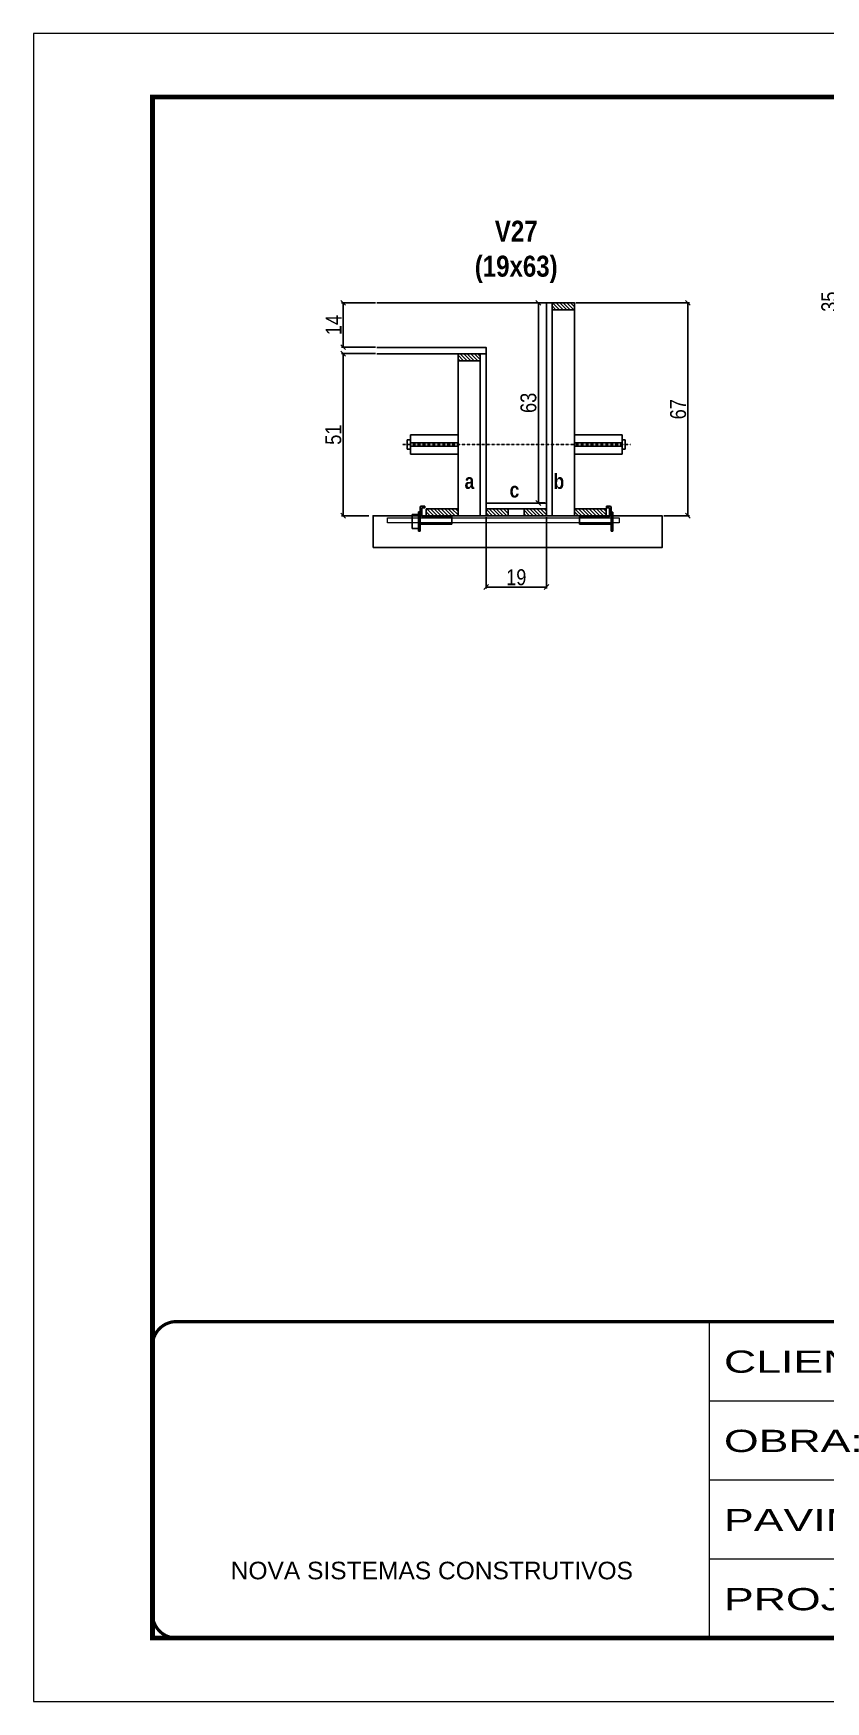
# Model space of a CAD drawing. Extents: x 3330 to 22105, y 1197 to 30204.
# Drawn here: x 6513 to 7012, y 21872 to 22922 of the extents above; entities that cross this region are included whole.
import ezdxf

# ---------------------------------------------------------------- set-up
doc = ezdxf.new("R2010")
doc.units = 0
for name, pattern in [('CONTINUO', [0]), ('DASHED', [0.75, 0.5, -0.25]), ('HIDDEN', [0.375, 0.25, -0.125])]:
    doc.linetypes.add(name, pattern=pattern)
for name, color, linetype in [('barrote', 251, 'Continuous'), ('COTA', 241, 'Continuous'), ('detalhes', 4, 'Continuous'), ('NOMENCLATURA', 7, 'Continuous'), ('Painéis', 200, 'Continuous'), ('presilha', 1, 'Continuous'), ('SARR_2.2x10', 60, 'Continuous'), ('SARR_2.2x7', 40, 'Continuous'), ('SARR_3.5x7', 81, 'Continuous'), ('TENSOR', 3, 'Continuous')]:
    doc.layers.add(name, color=color, linetype=linetype)
for name, color, linetype, lineweight in [('CONCRETO', 251, 'Continuous', 25), ('Folhas', 255, 'Continuous', 9), ('SARRAFO DE PRESSAO', 251, 'DASHED', 9), ('SCO-___-LAJ', 2, 'Continuous', 0)]:
    doc.layers.add(name, color=color, linetype=linetype, lineweight=lineweight)
doc.styles.add('ARIAL', font='arial.ttf')
doc.styles.add('COTA TECNICA', font='techl___.ttf', dxfattribs={"height": 10})
doc.styles.add('COTA TECNICA 2X', font='techl___.ttf', dxfattribs={"height": 10})
doc.styles.add('TECNICA', font='techb___.ttf', dxfattribs={"height": 10})
doc.styles.add('Tecnologia', font='')
doc.styles.get('Tecnologia').set_extended_font_data('Forgotten Futurist')
doc.dimstyles.new('PAINEL', dxfattribs={"dimtxt": 10, "dimasz": 3, "dimexe": 3, "dimexo": 3, "dimgap": 3, "dimtad": 1, "dimdec": 1, "dimzin": 12, "dimdsep": 46, "dimtxsty": 'COTA TECNICA', "dimblk1": 'OBLIQUE', "dimblk2": 'OBLIQUE', "dimsah": 1, "dimcen": 0.9, "dimclrd": 4, "dimclre": 4, "dimclrt": 240, "dimadec": 1, "dimazin": 3, "dimtfac": 1, "dimtdec": 1, "dimtmove": 0, "dimatfit": 3, "dimfxl": 1, "dimtolj": 1, "dimtzin": 12, "dimarcsym": 0})
doc.dimstyles.new('SECAO', dxfattribs={"dimscale": 0.333333, "dimtxt": 5, "dimasz": 9, "dimexe": 3, "dimexo": 3, "dimgap": 3, "dimtad": 1, "dimdec": 1, "dimlfac": 0.5, "dimzin": 12, "dimdsep": 46, "dimtxsty": 'COTA TECNICA 2X', "dimblk1": 'OBLIQUE', "dimblk2": 'OBLIQUE', "dimsah": 1, "dimcen": 0.9, "dimclrd": 4, "dimclre": 4, "dimclrt": 240, "dimadec": 1, "dimazin": 3, "dimtfac": 1, "dimtdec": 1, "dimtmove": 0, "dimatfit": 3, "dimfxl": 1, "dimtolj": 1, "dimtzin": 12, "dimarcsym": 0})

# ---------------------------------------------------------------- blocks, each defined once
blk = doc.blocks.new('9999999999')
at = {"color": 30, "linetype": 'CONTINUO'}
for p, q in [((98564.6, 34230.2), (98564.6, 34429.4)), ((98564.6, 34379.6), (99584, 34379.6)), ((98564.6, 34329.8), (99488, 34329.8)), ((98564.6, 34280), (99488, 34280))]:
    blk.add_line(p, q, dxfattribs=at)
at = {"color": 30, "linetype": 'CONTINUO', "const_width": 2}
blk.add_lwpolyline([(99584, 34230.2), (99584, 34414.4, 0.414214), (99569, 34429.4), (98229, 34429.4, 0.414214), (98214, 34414.4), (98214, 34245.2, 0.414214), (98229, 34230.2), (99584, 34230.2)], format="xyb", dxfattribs=at)
at = {"layer": 'Folhas'}
blk.add_lwpolyline([(98139, 34190.2), (99624, 34190.2), (99624, 35240.2), (98139, 35240.2)], close=True, dxfattribs=at)
at = {"layer": 'Folhas', "color": 30, "const_width": 3}
blk.add_lwpolyline([(98214, 34230.2), (99584, 34230.2), (99584, 35200.2), (98214, 35200.2)], close=True, dxfattribs=at)
at = {"color": 7, "linetype": 'Continuous', "ltscale": 5, "style": 'ARIAL'}
blk.add_text('NOVA SISTEMAS CONSTRUTIVOS', height=11.059, dxfattribs=at).set_placement((98263.2, 34267.2))
at = {"layer": 'Folhas', "color": 7, "style": 'Tecnologia', "width": 1.5}
for s, p in [('CLIENTE:', (98573.7, 34397.2)), ('OBRA:', (98573.7, 34347.3)), ('PAVIMENTO:', (98573.7, 34297.5)), ('PROJETO:', (98573.7, 34247.7))]:
    blk.add_text(s, height=14, dxfattribs=at).set_placement(p)
blk = doc.blocks.new('PRESILHA METÁLICA 1')
at = {"layer": 'presilha'}
for p, q in [((7.5, 10.6), (7.5, 19.9)), ((12, 21), (8.6, 21)), ((9, 11.6), (9, 18.9)), ((12, 19.5), (9.6, 19.5)), ((12, 21), (12, 19.5)), ((0, 13), (6, 13)), ((0, 13), (0, 0)), ((6, 0), (0, 0)), ((6, 15.5), (7.5, 15.5)), ((6, -2.5), (6, 15.5)), ((6, 13), (6, 0)), ((7.5, 15.5), (7.5, -2.5)), ((37.5, 4.1), (7.5, 4.1)), ((37.5, 11), (9.6, 11)), ((37.5, 11), (37.5, 4.1)), ((7.5, -2.5), (6, -2.5))]:
    blk.add_line(p, q, dxfattribs=at)
for centre, radius, start, end in [((8.6, 19.9), 1.14, 90, 180), ((9.6, 18.9), 0.57, 90, 180), ((9.6, 11.6), 0.57, 180, 270)]:
    blk.add_arc(centre, radius, start, end, dxfattribs=at)
blk = doc.blocks.new('PRESILHA METÁLICA 2')
at = {"layer": 'presilha'}
for p, q in [((-5.2, 23.5), (-5.2, 22)), ((-5.2, 23.5), (-1.9, 23.5)), ((-5.2, 22), (-2.8, 22)), ((-2.2, 14.1), (-2.2, 21.4)), ((0.8, 18), (-0.8, 18)), ((-0.8, 18), (-0.8, 0)), ((-0.8, 14.6), (-0.8, 22.4)), ((0.8, 0), (0.8, 18)), ((-30.8, 13.5), (-30.8, 6.6)), ((-30.8, 13.5), (-2.8, 13.5)), ((-30.8, 6.6), (-0.8, 6.6)), ((-0.8, 0), (0.8, 0))]:
    blk.add_line(p, q, dxfattribs=at)
for centre, radius, start, end in [((-2.8, 21.4), 0.57, 0, 90), ((-1.9, 22.4), 1.14, 0, 90), ((-2.8, 14.1), 0.57, 270, 0)]:
    blk.add_arc(centre, radius, start, end, dxfattribs=at)
blk = doc.blocks.new('_Oblique')
at = {"color": 0, "linetype": 'ByBlock', "lineweight": -2}
blk.add_line((-0.5, -0.5), (0.5, 0.5), dxfattribs=at)
blk = doc.blocks.new('*D3569')
at = {"layer": 'COTA', "color": 4, "lineweight": -2, "transparency": 16777216}
for p, q in [((6854.8, 22752.1), (6926.2, 22752.1)), ((6925.2, 22752.1), (6925.2, 22618.1)), ((6910, 22618.1), (6926.2, 22618.1))]:
    blk.add_line(p, q, dxfattribs=at)
at = {"layer": 'Defpoints', "color": 0, "transparency": 16777216}
for p in [(6853.8, 22752.1), (6909, 22618.1), (6925.2, 22618.1)]:
    blk.add_point(p, dxfattribs=at)
at = {"layer": 'COTA', "color": 4, "lineweight": -2, "transparency": 16777216, "xscale": 3, "yscale": 3, "zscale": 3}
for p, rotation in [((6925.2, 22752.1), 90), ((6925.2, 22618.1), 270)]:
    blk.add_blockref('_Oblique', p, dxfattribs=dict(at, rotation=rotation))
at = {"layer": 'COTA', "color": 240, "transparency": 16777216, "insert": (6919.1, 22685.1), "char_height": 10, "attachment_point": 5, "rotation": 90, "style": 'COTA TECNICA 2X'}
blk.add_mtext('\\A1;67', dxfattribs=at)
blk = doc.blocks.new('*D3570')
at = {"layer": 'COTA', "color": 4, "lineweight": -2, "transparency": 16777216}
for p, q in [((6728.5, 22720.1), (6707.2, 22720.1)), ((6708.2, 22720.1), (6708.2, 22618.1)), ((6724.3, 22618.1), (6707.2, 22618.1))]:
    blk.add_line(p, q, dxfattribs=at)
at = {"layer": 'Defpoints', "color": 0, "transparency": 16777216}
for p in [(6729.5, 22720.1), (6708.2, 22618.1), (6725.3, 22618.1)]:
    blk.add_point(p, dxfattribs=at)
at = {"layer": 'COTA', "color": 4, "lineweight": -2, "transparency": 16777216, "xscale": 3, "yscale": 3, "zscale": 3}
for p, rotation in [((6708.2, 22720.1), 90), ((6708.2, 22618.1), 270)]:
    blk.add_blockref('_Oblique', p, dxfattribs=dict(at, rotation=rotation))
at = {"layer": 'COTA', "color": 240, "transparency": 16777216, "insert": (6702.1, 22669.1), "char_height": 10, "attachment_point": 5, "rotation": 90, "style": 'COTA TECNICA 2X'}
blk.add_mtext('\\A1;51', dxfattribs=at)
blk = doc.blocks.new('*D3571')
at = {"layer": 'COTA', "color": 4, "lineweight": -2, "transparency": 16777216}
for p, q in [((6835.2, 22752.1), (6830.1, 22752.1)), ((6831.1, 22626.1), (6831.1, 22752.1)), ((6835.2, 22626.1), (6830.1, 22626.1))]:
    blk.add_line(p, q, dxfattribs=at)
at = {"layer": 'Defpoints', "color": 0, "transparency": 16777216}
for p in [(6831.1, 22752.1), (6836.2, 22752.1), (6836.2, 22626.1)]:
    blk.add_point(p, dxfattribs=at)
at = {"layer": 'COTA', "color": 4, "lineweight": -2, "transparency": 16777216, "xscale": 3, "yscale": 3, "zscale": 3}
for p, rotation in [((6831.1, 22752.1), 90), ((6831.1, 22626.1), 270)]:
    blk.add_blockref('_Oblique', p, dxfattribs=dict(at, rotation=rotation))
at = {"layer": 'COTA', "color": 240, "transparency": 16777216, "insert": (6824.9, 22689.1), "char_height": 10, "attachment_point": 5, "rotation": 90, "style": 'COTA TECNICA 2X'}
blk.add_mtext('\\A1;63', dxfattribs=at)
blk = doc.blocks.new('*D3572')
at = {"layer": 'COTA', "color": 4, "lineweight": -2, "transparency": 16777216}
for p, q in [((6728.5, 22752.1), (6707.2, 22752.1)), ((6708.2, 22724.1), (6708.2, 22752.1)), ((6728.5, 22724.1), (6707.2, 22724.1))]:
    blk.add_line(p, q, dxfattribs=at)
at = {"layer": 'Defpoints', "color": 0, "transparency": 16777216}
for p in [(6708.2, 22752.1), (6729.5, 22752.1), (6729.5, 22724.1)]:
    blk.add_point(p, dxfattribs=at)
at = {"layer": 'COTA', "color": 4, "lineweight": -2, "transparency": 16777216, "xscale": 3, "yscale": 3, "zscale": 3}
for p, rotation in [((6708.2, 22752.1), 90), ((6708.2, 22724.1), 270)]:
    blk.add_blockref('_Oblique', p, dxfattribs=dict(at, rotation=rotation))
at = {"layer": 'COTA', "color": 240, "transparency": 16777216, "insert": (6702.2, 22738.1), "char_height": 10, "attachment_point": 5, "rotation": 90, "style": 'COTA TECNICA 2X'}
blk.add_mtext('\\A1;14', dxfattribs=at)
blk = doc.blocks.new('*D3573')
at = {"layer": 'COTA', "color": 4, "lineweight": -2, "transparency": 16777216}
for p, q in [((6798.2, 22617.1), (6798.2, 22572.2)), ((6836.2, 22617.1), (6836.2, 22572.2)), ((6798.2, 22573.2), (6836.2, 22573.2))]:
    blk.add_line(p, q, dxfattribs=at)
at = {"layer": 'Defpoints', "color": 0, "transparency": 16777216}
for p in [(6798.2, 22618.1), (6836.2, 22618.1), (6836.2, 22573.2)]:
    blk.add_point(p, dxfattribs=at)
at = {"layer": 'COTA', "color": 4, "lineweight": -2, "transparency": 16777216, "xscale": 3, "yscale": 3, "zscale": 3, "rotation": 180}
blk.add_blockref('_Oblique', (6798.2, 22573.2), dxfattribs=at)
at = {"layer": 'COTA', "color": 4, "lineweight": -2, "transparency": 16777216, "xscale": 3, "yscale": 3, "zscale": 3}
blk.add_blockref('_Oblique', (6836.2, 22573.2), dxfattribs=at)
at = {"layer": 'COTA', "color": 240, "transparency": 16777216, "insert": (6817.2, 22579.3), "char_height": 10, "attachment_point": 5, "style": 'COTA TECNICA 2X'}
blk.add_mtext('\\A1;19', dxfattribs=at)
blk = doc.blocks.new('*D3585')
at = {"layer": 'COTA', "color": 4, "linetype": 'ByBlock', "lineweight": -2, "transparency": 16777216}
for p, q in [((7064.5, 22770.3), (7019.5, 22770.3)), ((7022.5, 22735.3), (7022.5, 22770.3)), ((7030.5, 22735.3), (7019.5, 22735.3))]:
    blk.add_line(p, q, dxfattribs=at)
at = {"layer": 'Defpoints', "color": 0, "linetype": 'ByBlock', "transparency": 16777216}
for p in [(7022.5, 22770.3), (7067.5, 22770.3), (7033.5, 22735.3)]:
    blk.add_point(p, dxfattribs=at)
at = {"layer": 'COTA', "color": 4, "linetype": 'ByBlock', "lineweight": -2, "transparency": 16777216, "xscale": 3, "yscale": 3, "zscale": 3}
for p, rotation in [((7022.5, 22770.3), 90), ((7022.5, 22735.3), 270)]:
    blk.add_blockref('_Oblique', p, dxfattribs=dict(at, rotation=rotation))
at = {"layer": 'COTA', "color": 240, "linetype": 'ByBlock', "transparency": 16777216, "insert": (7014.3, 22752.8), "char_height": 10, "attachment_point": 5, "rotation": 90, "style": 'COTA TECNICA'}
blk.add_mtext('\\A1;35', dxfattribs=at)

msp = doc.modelspace()

# ---------------------------------------------------------------- hatches: boundary and pattern name
at = {"layer": 'SARR_2.2x10'}
h = msp.add_hatch(dxfattribs=at)
h.set_pattern_fill('ANSI31', color=256, scale=0.5, angle=90)
h.set_pattern_definition([(135, (39954.0961, -100894.1179), (-1.122532015, -1.122532015), [])])
h.paths.add_polyline_path([(6760.56, 22622.45), (6760.56, 22618.05), (6780.56, 22618.05), (6780.56, 22622.45)])
h = msp.add_hatch(dxfattribs=at)
h.set_pattern_fill('ANSI31', color=256, scale=0.5, angle=90)
h.set_pattern_definition([(135, (40047.2961, -100894.1179), (-1.122532015, -1.122532015), [])])
h.paths.add_polyline_path([(6853.76, 22622.45), (6853.76, 22618.05), (6873.76, 22618.05), (6873.76, 22622.45)])
at = {"layer": 'SARR_2.2x7'}
h = msp.add_hatch(dxfattribs=at)
h.set_pattern_fill('ANSI31', color=256, scale=0.5, angle=90)
h.set_pattern_definition([(135, (39968.0961, -100764.5179), (-1.122532015, -1.122532015), [])])
h.paths.add_polyline_path([(6839.76, 22752.05), (6839.76, 22747.65), (6853.76, 22747.65), (6853.76, 22752.05)])
h = msp.add_hatch(dxfattribs=at)
h.set_pattern_fill('ANSI31', color=256, scale=0.5, angle=90)
h.set_pattern_definition([(135, (39948.0961, -100796.5179), (-1.122532015, -1.122532015), [])])
h.paths.add_polyline_path([(6794.56, 22720.05), (6794.56, 22715.65), (6780.56, 22715.65), (6780.56, 22720.05)])
h = msp.add_hatch(dxfattribs=at)
h.set_pattern_fill('ANSI31', color=256, scale=0.5, angle=90)
h.set_pattern_definition([(135, (40033.6961, -100894.1179), (-1.122532015, -1.122532015), [])])
h.paths.add_polyline_path([(6812.16, 22618.05), (6812.16, 22622.45), (6798.16, 22622.45), (6798.16, 22618.05)])
h = msp.add_hatch(dxfattribs=at)
h.set_pattern_fill('ANSI31', color=256, scale=0.5, angle=90)
h.set_pattern_definition([(135, (39971.6961, -100894.1179), (-1.122532015, -1.122532015), [])])
h.paths.add_polyline_path([(6822.16, 22618.05), (6822.16, 22622.45), (6836.16, 22622.45), (6836.16, 22618.05)])

# ---------------------------------------------------------------- linework, layer by layer
at = {"ltscale": 3}
for p, q in [((6748.56, 22665.9), (6748.56, 22659.9)), ((6750.56, 22665.9), (6748.56, 22665.9)), ((6750.56, 22659.9), (6748.56, 22659.9)), ((6750.56, 22668.9), (6750.56, 22656.9)), ((6750.56, 22668.9), (6780.56, 22668.9)), ((6780.56, 22663.9), (6750.56, 22663.9)), ((6780.56, 22661.9), (6750.56, 22661.9)), ((6883.76, 22668.9), (6853.76, 22668.9)), ((6853.76, 22663.9), (6883.76, 22663.9)), ((6853.76, 22661.9), (6883.76, 22661.9)), ((6883.76, 22668.9), (6883.76, 22656.9)), ((6885.76, 22665.9), (6883.76, 22665.9)), ((6883.76, 22659.9), (6885.76, 22659.9)), ((6885.76, 22665.9), (6885.76, 22659.9)), ((6750.56, 22656.9), (6780.56, 22656.9)), ((6883.76, 22656.9), (6853.76, 22656.9))]:
    msp.add_line(p, q, dxfattribs=at)
at = {"layer": 'barrote'}
msp.add_lwpolyline([(6727.1, 22598.05), (6909.02, 22598.05), (6909.02, 22618.05), (6727.1, 22618.05)], close=True, dxfattribs=at)
at = {"layer": 'CONCRETO', "linetype": 'Continuous'}
msp.add_line((6729.46, 22752.05), (6853.76, 22752.05), dxfattribs=at)
at = {"layer": 'detalhes', "color": 250}
msp.add_line((6727.1, 22598.05), (6727.1, 22618.05), dxfattribs=at)
at = {"layer": 'Painéis', "linetype": 'Continuous'}
for points in [[(6839.76, 22618.05), (6839.76, 22752.05), (6836.16, 22752.05), (6836.16, 22618.05)], [(6794.56, 22618.05), (6794.56, 22720.05), (6798.16, 22720.05), (6798.16, 22618.05)], [(6836.16, 22626.05), (6798.16, 22626.05), (6798.16, 22622.45), (6836.16, 22622.45)]]:
    msp.add_lwpolyline(points, close=True, dxfattribs=at)
at = {"layer": 'Painéis', "linetype": 'Continuous', "elevation": 0}
msp.add_lwpolyline([(6729.46, 22720.05), (6798.16, 22720.05), (6798.16, 22724.05), (6729.46, 22724.05)], dxfattribs=at)
at = {"layer": 'SARR_2.2x10'}
for points in [[(6760.56, 22622.45), (6780.56, 22622.45), (6780.56, 22618.05), (6760.56, 22618.05)], [(6853.76, 22622.45), (6873.76, 22622.45), (6873.76, 22618.05), (6853.76, 22618.05)]]:
    msp.add_lwpolyline(points, close=True, dxfattribs=at)
at = {"layer": 'SARR_2.2x7', "elevation": 0}
for points in [[(6853.76, 22752.05), (6839.76, 22752.05), (6839.76, 22747.65), (6853.76, 22747.65)], [(6780.56, 22720.05), (6794.56, 22720.05), (6794.56, 22715.65), (6780.56, 22715.65)]]:
    msp.add_lwpolyline(points, close=True, dxfattribs=at)
at = {"layer": 'SARR_2.2x7'}
for points in [[(6798.16, 22622.45), (6812.16, 22622.45), (6812.16, 22618.05), (6798.16, 22618.05)], [(6836.16, 22622.45), (6822.16, 22622.45), (6822.16, 22618.05), (6836.16, 22618.05)]]:
    msp.add_lwpolyline(points, close=True, dxfattribs=at)
at = {"layer": 'SARR_3.5x7'}
for points in [[(6839.76, 22747.65), (6853.76, 22747.65), (6853.76, 22618.05), (6839.76, 22618.05)], [(6794.56, 22715.65), (6780.56, 22715.65), (6780.56, 22618.05), (6794.56, 22618.05)]]:
    msp.add_lwpolyline(points, close=True, dxfattribs=at)
at = {"layer": 'SCO-___-LAJ', "color": 1}
msp.add_lwpolyline([(6736.1, 22616.72), (6881.87, 22616.72), (6881.87, 22613.52), (6736.1, 22613.52)], close=True, dxfattribs=at)
at = {"layer": 'TENSOR', "linetype": 'HIDDEN', "ltscale": 0.5}
msp.add_line((6745.56, 22662.9), (6889.06, 22662.9), dxfattribs=at)

# ---------------------------------------------------------------- block references
at = {"layer": 'presilha', "xscale": 0.6666666666666666, "yscale": 0.6666666666666666, "zscale": 0.6666666666666666}
for name, p in [('PRESILHA METÁLICA 1', (6751.69, 22610.09)), ('PRESILHA METÁLICA 2', (6877.44, 22608.42))]:
    msp.add_blockref(name, p, dxfattribs=at)
at = {"layer": 'SARRAFO DE PRESSAO', "color": 6, "linetype": 'ByBlock'}
msp.add_blockref('9999999999', (-91625.75, -12318.53), dxfattribs=at)

# ---------------------------------------------------------------- texts
at = {"layer": 'detalhes', "style": 'TECNICA'}
for s, p in [('a', (6784.68, 22634.95)), ('b', (6840.66, 22634.94)), ('c', (6812.98, 22629.52))]:
    msp.add_text(s, height=9.6, dxfattribs=at).set_placement(p)
at = {"layer": 'NOMENCLATURA', "insert": (6817.16, 22803.75), "char_height": 13.2, "attachment_point": 2, "style": 'TECNICA'}
msp.add_mtext_dynamic_manual_height_columns('V27\\P(19x63)', width=300.2766, gutter_width=1, heights=[0], dxfattribs=at)

# ---------------------------------------------------------------- dimensions: what is measured, and where the dimension line sits
at = {"layer": 'COTA', "linetype": 'ByBlock'}
dim = msp.add_linear_dim(base=(7022.5, 22770.33), p1=(7033.47, 22735.33), p2=(7067.47, 22770.33), angle=90, dimstyle='PAINEL', dxfattribs=at)
dim.commit()
dim.dimension.update_dxf_attribs({"geometry": '*D3585', "text_midpoint": (7014.28, 22752.83)})
at = {"layer": 'COTA'}
for base, p1, p2, picture, middle in [((6708.24, 22752.05), (6729.46, 22724.05), (6729.46, 22752.05), '*D3572', (6702.17, 22738.05)), ((6831.08, 22752.05), (6836.16, 22626.05), (6836.16, 22752.05), '*D3571', (6824.86, 22689.05)), ((6925.2, 22618.05, 0), (6853.76, 22752.05), (6908.97, 22618.05, 0), '*D3569', (6919.1, 22685.05, 0)), ((6708.24, 22618.05, 0), (6729.46, 22720.05), (6725.34, 22618.05, 0), '*D3570', (6702.13, 22669.05, 0))]:
    dim = msp.add_linear_dim(base=base, p1=p1, p2=p2, angle=90, dimstyle='SECAO', dxfattribs=at)
    dim.commit()
    dim.dimension.update_dxf_attribs({"geometry": picture, "text_midpoint": middle})
dim = msp.add_linear_dim(base=(6836.16, 22573.23), p1=(6798.16, 22618.05), p2=(6836.16, 22618.05), dimstyle='SECAO', dxfattribs=at)
dim.commit()
dim.dimension.update_dxf_attribs({"geometry": '*D3573', "text_midpoint": (6817.16, 22579.31)})

doc.saveas('drawing.dxf')
